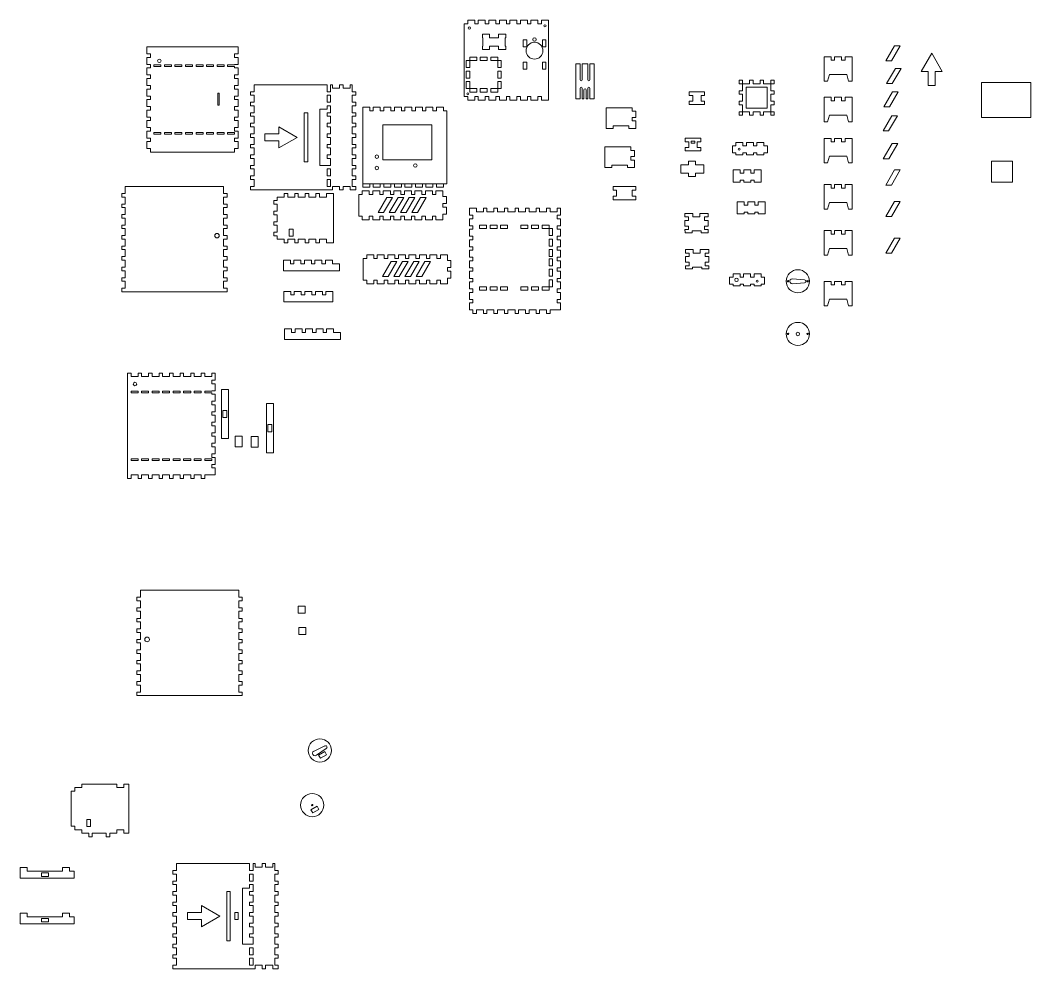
# Model space of a CAD drawing. Header units: millimetres. Extents: x -51 to 1622144, y -697872 to 448.
# Drawn here: x -51 to 1388, y -904 to 448 of the extents above; entities that cross this region are included whole.
import ezdxf

# ---------------------------------------------------------------- set-up
doc = ezdxf.new("R2010")
doc.units = ezdxf.units.MM

# ---------------------------------------------------------------- blocks, each defined once
blk = doc.blocks.new('A$C6FB200EE')
at = {"color": 0, "linetype": 'Continuous', "lineweight": 0}
for p, q in [((1555.8, 181.6), (1572.9, 180.2)), ((1572.9, 176.2), (1555.8, 174.7))]:
    blk.add_line(p, q, dxfattribs=at)
for centre, radius in [((1563.5, 178.2), 16.5), ((1549.5, 178.2), 1), ((1577.5, 178.2), 1), ((1563.5, 103.2), 16.5), ((1549.5, 103.2), 1), ((1563.5, 103.2), 2.5), ((1577.5, 103.2), 1)]:
    blk.add_circle(centre, radius, dxfattribs=at)
for centre, radius, start, end in [((1555.5, 178.2), 3.5, 84.2608, 275.7392), ((1573, 178.2), 2, 266.7242, 93.2758)]:
    blk.add_arc(centre, radius, start, end, dxfattribs=at)
blk = doc.blocks.new('A$C50486F7C')
at = {"color": 1, "linetype": 'Continuous', "lineweight": 0}
for p, q in [((8120.2, -851.9), (8115.2, -851.9)), ((8115.2, -851.9), (8115.2, -1001.9)), ((8120.2, -856.9), (8120.2, -851.9)), ((8130.2, -856.9), (8120.2, -856.9)), ((8135.2, -851.9), (8130.2, -851.9)), ((8130.2, -851.9), (8130.2, -856.9)), ((8135.2, -856.9), (8135.2, -851.9)), ((8145.2, -856.9), (8135.2, -856.9)), ((8150.2, -851.9), (8145.2, -851.9)), ((8145.2, -851.9), (8145.2, -856.9)), ((8150.2, -856.9), (8150.2, -851.9)), ((8160.2, -856.9), (8150.2, -856.9)), ((8165.2, -851.9), (8160.2, -851.9)), ((8160.2, -851.9), (8160.2, -856.9)), ((8165.2, -856.9), (8165.2, -851.9)), ((8175.2, -856.9), (8165.2, -856.9)), ((8180.2, -851.9), (8175.2, -851.9)), ((8175.2, -851.9), (8175.2, -856.9)), ((8180.2, -856.9), (8180.2, -851.9)), ((8190.2, -856.9), (8180.2, -856.9)), ((8195.2, -851.9), (8190.2, -851.9)), ((8190.2, -851.9), (8190.2, -856.9)), ((8195.2, -856.9), (8195.2, -851.9)), ((8205.2, -856.9), (8195.2, -856.9)), ((8210.2, -851.9), (8205.2, -851.9)), ((8205.2, -851.9), (8205.2, -856.9)), ((8210.2, -856.9), (8210.2, -851.9)), ((8220.2, -856.9), (8210.2, -856.9)), ((8225.2, -851.9), (8220.2, -851.9)), ((8220.2, -851.9), (8220.2, -856.9)), ((8225.2, -856.9), (8225.2, -851.9)), ((8235.2, -856.9), (8225.2, -856.9)), ((8240.2, -851.9), (8235.2, -851.9)), ((8235.2, -851.9), (8235.2, -856.9)), ((8235.2, -866.9), (8235.2, -861.9)), ((8240.2, -861.9), (8235.2, -861.9)), ((8240.2, -861.9), (8240.2, -851.9)), ((8120.2, -880), (8120.2, -877.5)), ((8120.2, -877.5), (8130.2, -877.5)), ((8130.2, -877.5), (8130.2, -880)), ((8135.2, -880), (8135.2, -877.5)), ((8135.2, -877.5), (8145.2, -877.5)), ((8145.2, -877.5), (8145.2, -880)), ((8150.2, -880), (8150.2, -877.5)), ((8150.2, -877.5), (8160.2, -877.5)), ((8160.2, -877.5), (8160.2, -880)), ((8165.2, -880), (8165.2, -877.5)), ((8165.2, -877.5), (8175.2, -877.5)), ((8175.2, -877.5), (8175.2, -880)), ((8180.2, -880), (8180.2, -877.5)), ((8180.2, -877.5), (8190.2, -877.5)), ((8190.2, -877.5), (8190.2, -880)), ((8195.2, -880), (8195.2, -877.5)), ((8195.2, -877.5), (8205.2, -877.5)), ((8205.2, -877.5), (8205.2, -880)), ((8210.2, -880), (8210.2, -877.5)), ((8210.2, -877.5), (8220.2, -877.5)), ((8220.2, -877.5), (8220.2, -880)), ((8225.2, -880), (8225.2, -877.5)), ((8225.2, -877.5), (8235.2, -877.5)), ((8240.2, -866.9), (8235.2, -866.9)), ((8235.2, -877.5), (8235.2, -876.9)), ((8240.2, -876.9), (8235.2, -876.9)), ((8240.2, -876.9), (8240.2, -866.9)), ((8249.2, -875.1), (8259.2, -875.1)), ((8249.2, -875.1), (8249.2, -945.1)), ((8259.2, -875.1), (8259.2, -945.1)), ((8130.2, -880), (8120.2, -880)), ((8145.2, -880), (8135.2, -880)), ((8160.2, -880), (8150.2, -880)), ((8175.2, -880), (8165.2, -880)), ((8190.2, -880), (8180.2, -880)), ((8205.2, -880), (8195.2, -880)), ((8220.2, -880), (8210.2, -880)), ((8235.2, -880), (8225.2, -880)), ((8235.2, -881.9), (8235.2, -880)), ((8240.2, -881.9), (8235.2, -881.9)), ((8235.2, -896.9), (8235.2, -891.9)), ((8240.2, -891.9), (8235.2, -891.9)), ((8240.2, -891.9), (8240.2, -881.9)), ((8240.2, -896.9), (8235.2, -896.9)), ((8235.2, -911.9), (8235.2, -906.9)), ((8240.2, -906.9), (8235.2, -906.9)), ((8240.2, -906.9), (8240.2, -896.9)), ((8251.2, -915.1), (8251.2, -905.1)), ((8251.2, -905.1), (8256.7, -905.1)), ((8256.7, -905.1), (8256.7, -915.1)), ((8313.3, -895.3), (8323.3, -895.3)), ((8313.3, -895.3), (8313.3, -965.3)), ((8323.3, -895.3), (8323.3, -965.3)), ((8240.2, -911.9), (8235.2, -911.9)), ((8240.2, -921.9), (8240.2, -911.9)), ((8256.7, -915.1), (8251.2, -915.1)), ((8235.2, -926.9), (8235.2, -921.9)), ((8240.2, -921.9), (8235.2, -921.9)), ((8240.2, -926.9), (8235.2, -926.9)), ((8240.2, -936.9), (8240.2, -926.9)), ((8315.3, -935.3), (8315.3, -925.3)), ((8315.3, -925.3), (8320.8, -925.3)), ((8320.8, -935.3), (8315.3, -935.3)), ((8320.8, -925.3), (8320.8, -935.3)), ((8235.2, -941.9), (8235.2, -936.9)), ((8240.2, -936.9), (8235.2, -936.9)), ((8240.2, -941.9), (8235.2, -941.9)), ((8240.2, -951.9), (8240.2, -941.9)), ((8249.2, -945.1), (8259.2, -945.1)), ((8268.6, -941.9), (8278.6, -941.9)), ((8268.6, -941.9), (8268.6, -956.9)), ((8278.6, -941.9), (8278.6, -956.9)), ((8291.4, -942.3), (8301.4, -942.3)), ((8291.4, -942.3), (8291.4, -957.3)), ((8301.4, -942.3), (8301.4, -957.3)), ((8235.2, -956.9), (8235.2, -951.9)), ((8240.2, -951.9), (8235.2, -951.9)), ((8240.2, -956.9), (8235.2, -956.9)), ((8240.2, -966.9), (8240.2, -956.9)), ((8268.6, -956.9), (8278.6, -956.9)), ((8291.4, -957.3), (8301.4, -957.3)), ((8120.2, -976.4), (8120.2, -973.9)), ((8120.2, -973.9), (8130.2, -973.9)), ((8130.2, -976.4), (8120.2, -976.4)), ((8130.2, -973.9), (8130.2, -976.4)), ((8135.2, -976.4), (8135.2, -973.9)), ((8135.2, -973.9), (8145.2, -973.9)), ((8145.2, -976.4), (8135.2, -976.4)), ((8145.2, -973.9), (8145.2, -976.4)), ((8150.2, -976.4), (8150.2, -973.9)), ((8150.2, -973.9), (8160.2, -973.9)), ((8160.2, -976.4), (8150.2, -976.4)), ((8160.2, -973.9), (8160.2, -976.4)), ((8165.2, -976.4), (8165.2, -973.9)), ((8165.2, -973.9), (8175.2, -973.9)), ((8175.2, -976.4), (8165.2, -976.4)), ((8175.2, -973.9), (8175.2, -976.4)), ((8180.2, -976.4), (8180.2, -973.9)), ((8180.2, -973.9), (8190.2, -973.9)), ((8190.2, -976.4), (8180.2, -976.4)), ((8190.2, -973.9), (8190.2, -976.4)), ((8195.2, -976.4), (8195.2, -973.9)), ((8195.2, -973.9), (8205.2, -973.9)), ((8205.2, -976.4), (8195.2, -976.4)), ((8205.2, -973.9), (8205.2, -976.4)), ((8210.2, -976.4), (8210.2, -973.9)), ((8210.2, -973.9), (8220.2, -973.9)), ((8220.2, -976.4), (8210.2, -976.4)), ((8220.2, -973.9), (8220.2, -976.4)), ((8225.2, -976.4), (8225.2, -973.9)), ((8225.2, -973.9), (8235.2, -973.9)), ((8235.2, -976.4), (8225.2, -976.4)), ((8235.2, -971.9), (8235.2, -966.9)), ((8240.2, -966.9), (8235.2, -966.9)), ((8240.2, -971.9), (8235.2, -971.9)), ((8235.2, -973.9), (8235.2, -976.4)), ((8240.2, -981.9), (8240.2, -971.9)), ((8313.3, -965.3), (8323.3, -965.3)), ((8235.2, -986.9), (8235.2, -981.9)), ((8240.2, -981.9), (8235.2, -981.9)), ((8240.2, -986.9), (8235.2, -986.9)), ((8240.2, -996.9), (8240.2, -986.9)), ((8115.2, -1001.9), (8120.2, -1001.9)), ((8120.2, -1001.9), (8120.2, -996.9)), ((8120.2, -996.9), (8130.2, -996.9)), ((8130.2, -996.9), (8130.2, -1001.9)), ((8130.2, -1001.9), (8135.2, -1001.9)), ((8135.2, -996.9), (8145.2, -996.9)), ((8135.2, -1001.9), (8135.2, -996.9)), ((8145.2, -996.9), (8145.2, -1001.9)), ((8145.2, -1001.9), (8150.2, -1001.9)), ((8150.2, -996.9), (8160.2, -996.9)), ((8150.2, -1001.9), (8150.2, -996.9)), ((8160.2, -996.9), (8160.2, -1001.9)), ((8160.2, -1001.9), (8165.2, -1001.9)), ((8165.2, -996.9), (8175.2, -996.9)), ((8165.2, -1001.9), (8165.2, -996.9)), ((8175.2, -996.9), (8175.2, -1001.9)), ((8175.2, -1001.9), (8180.2, -1001.9)), ((8180.2, -996.9), (8190.2, -996.9)), ((8180.2, -1001.9), (8180.2, -996.9)), ((8190.2, -996.9), (8190.2, -1001.9)), ((8190.2, -1001.9), (8195.2, -1001.9)), ((8195.2, -996.9), (8205.2, -996.9)), ((8195.2, -1001.9), (8195.2, -996.9)), ((8205.2, -996.9), (8205.2, -1001.9)), ((8205.2, -1001.9), (8210.2, -1001.9)), ((8210.2, -996.9), (8220.2, -996.9)), ((8210.2, -1001.9), (8210.2, -996.9)), ((8220.2, -996.9), (8220.2, -1001.9)), ((8220.2, -1001.9), (8225.2, -1001.9)), ((8225.2, -1001.9), (8225.2, -996.9)), ((8240.2, -996.9), (8225.2, -996.9))]:
    blk.add_line(p, q, dxfattribs=at)
blk.add_circle((8125.8, -867.4), 2.5, dxfattribs=at)
blk = doc.blocks.new('A$C539A77D1')
at = {"color": 2, "linetype": 'Continuous', "lineweight": 0}
for p, q in [((738.1, -557.7), (738.1, -567.7)), ((878.1, -557.7), (738.1, -557.7)), ((878.1, -567.7), (878.1, -557.7)), ((738.1, -567.7), (733.1, -567.7)), ((733.1, -567.7), (733.1, -572.7)), ((733.1, -572.7), (738.1, -572.7)), ((738.1, -572.7), (738.1, -582.7)), ((883.1, -567.7), (878.1, -567.7)), ((878.1, -582.7), (878.1, -572.7)), ((878.1, -572.7), (883.1, -572.7)), ((883.1, -572.7), (883.1, -567.7)), ((738.1, -582.7), (733.1, -582.7)), ((733.1, -582.7), (733.1, -587.7)), ((733.1, -587.7), (738.1, -587.7)), ((738.1, -587.7), (738.1, -597.7)), ((883.1, -582.7), (878.1, -582.7)), ((878.1, -597.7), (878.1, -587.7)), ((878.1, -587.7), (883.1, -587.7)), ((883.1, -587.7), (883.1, -582.7)), ((963, -580.4), (963, -590.4)), ((973, -580.4), (963, -580.4)), ((973, -590.4), (973, -580.4)), ((738.1, -597.7), (733.1, -597.7)), ((733.1, -597.7), (733.1, -602.7)), ((733.1, -602.7), (738.1, -602.7)), ((738.1, -602.7), (738.1, -612.7)), ((883.1, -597.7), (878.1, -597.7)), ((878.1, -612.7), (878.1, -602.7)), ((878.1, -602.7), (883.1, -602.7)), ((883.1, -602.7), (883.1, -597.7)), ((963, -590.4), (973, -590.4)), ((738.1, -612.7), (733.1, -612.7)), ((733.1, -612.7), (733.1, -617.7)), ((733.1, -617.7), (738.1, -617.7)), ((738.1, -617.7), (738.1, -627.7)), ((883.1, -612.7), (878.1, -612.7)), ((878.1, -627.7), (878.1, -617.7)), ((878.1, -617.7), (883.1, -617.7)), ((883.1, -617.7), (883.1, -612.7)), ((963.6, -610.8), (963.6, -620.8)), ((973.6, -610.8), (963.6, -610.8)), ((973.6, -620.8), (973.6, -610.8)), ((738.1, -627.7), (733.1, -627.7)), ((733.1, -627.7), (733.1, -632.7)), ((733.1, -632.7), (738.1, -632.7)), ((738.1, -632.7), (738.1, -642.7)), ((883.1, -627.7), (878.1, -627.7)), ((878.1, -642.7), (878.1, -632.7)), ((878.1, -632.7), (883.1, -632.7)), ((883.1, -632.7), (883.1, -627.7)), ((963.6, -620.8), (973.6, -620.8)), ((738.1, -642.7), (733.1, -642.7)), ((733.1, -642.7), (733.1, -647.7)), ((733.1, -647.7), (738.1, -647.7)), ((738.1, -647.7), (738.1, -657.7)), ((883.1, -642.7), (878.1, -642.7)), ((878.1, -657.7), (878.1, -647.7)), ((878.1, -647.7), (883.1, -647.7)), ((883.1, -647.7), (883.1, -642.7)), ((738.1, -657.7), (733.1, -657.7)), ((733.1, -657.7), (733.1, -662.7)), ((883.1, -657.7), (878.1, -657.7)), ((883.1, -662.7), (883.1, -657.7)), ((733.1, -662.7), (738.1, -662.7)), ((738.1, -672.7), (733.1, -672.7)), ((733.1, -672.7), (733.1, -677.7)), ((738.1, -662.7), (738.1, -672.7)), ((878.1, -672.7), (878.1, -662.7)), ((878.1, -662.7), (883.1, -662.7)), ((883.1, -672.7), (878.1, -672.7)), ((883.1, -677.7), (883.1, -672.7)), ((733.1, -677.7), (738.1, -677.7)), ((738.1, -687.7), (733.1, -687.7)), ((733.1, -687.7), (733.1, -692.7)), ((738.1, -677.7), (738.1, -687.7)), ((878.1, -687.7), (878.1, -677.7)), ((878.1, -677.7), (883.1, -677.7)), ((883.1, -687.7), (878.1, -687.7)), ((883.1, -692.7), (883.1, -687.7)), ((733.1, -692.7), (738.1, -692.7)), ((738.1, -702.7), (733.1, -702.7)), ((733.1, -702.7), (733.1, -707.7)), ((738.1, -692.7), (738.1, -702.7)), ((878.1, -702.7), (878.1, -692.7)), ((878.1, -692.7), (883.1, -692.7)), ((883.1, -702.7), (878.1, -702.7)), ((883.1, -707.7), (883.1, -702.7)), ((733.1, -707.7), (883.1, -707.7)), ((985.4, -786.8), (1000.9, -779.6)), ((1002.9, -783.1), (988.9, -792.9)), ((992, -792.7), (1000.7, -787.7)), ((1000.7, -787.7), (1003.2, -792)), ((994.5, -797), (992, -792.7)), ((1003.2, -792), (994.5, -797)), ((654.5, -833.9), (654.5, -838.9)), ((704.5, -833.9), (654.5, -833.9)), ((704.5, -838.9), (704.5, -833.9)), ((721.5, -833.9), (714.5, -833.9)), ((714.5, -833.9), (714.5, -838.9)), ((721.5, -903.9), (721.5, -833.9)), ((644.5, -843.9), (639.5, -843.9)), ((639.5, -843.9), (639.5, -893.9)), ((644.5, -838.9), (644.5, -843.9)), ((654.5, -838.9), (644.5, -838.9)), ((714.5, -838.9), (704.5, -838.9)), ((981, -870.6), (989.7, -865.6)), ((983.5, -874.9), (981, -870.6)), ((992.2, -869.9), (983.5, -874.9)), ((989.7, -865.6), (992.2, -869.9)), ((661.7, -894.5), (661.7, -884.5)), ((661.7, -884.5), (667.2, -884.5)), ((667.2, -884.5), (667.2, -894.5)), ((644.5, -893.9), (639.5, -893.9)), ((644.5, -893.9), (644.5, -898.9)), ((644.5, -898.9), (654.5, -898.9)), ((654.5, -898.9), (654.5, -903.9)), ((654.5, -903.9), (664.5, -903.9)), ((667.2, -894.5), (661.7, -894.5)), ((664.5, -903.9), (664.5, -908.9)), ((669.5, -908.9), (669.5, -903.9)), ((669.5, -903.9), (689.5, -903.9)), ((689.5, -908.9), (689.5, -903.9)), ((694.5, -903.9), (694.5, -908.9)), ((694.5, -903.9), (704.5, -903.9)), ((704.5, -903.9), (704.5, -898.9)), ((704.5, -898.9), (714.5, -898.9)), ((714.5, -898.9), (714.5, -903.9)), ((714.5, -903.9), (721.5, -903.9)), ((664.5, -908.9), (669.5, -908.9)), ((694.5, -908.9), (689.5, -908.9)), ((893.5, -947.1), (789.5, -947.1)), ((789.5, -947.1), (789.5, -957.1)), ((893.5, -957.1), (893.5, -947.1)), ((901.5, -947.1), (898.5, -947.1)), ((898.5, -947.1), (898.5, -957.1)), ((901.5, -952.1), (901.5, -947.1)), ((911.5, -947.1), (911.5, -952.1)), ((916.5, -947.1), (911.5, -947.1)), ((916.5, -952.1), (916.5, -947.1)), ((926.5, -947.1), (926.5, -952.1)), ((929.5, -947.1), (926.5, -947.1)), ((929.5, -957.1), (929.5, -947.1)), ((576.9, -953), (566.9, -953)), ((566.9, -953), (566.9, -968)), ((576.9, -953), (576.9, -958)), ((626.9, -958), (576.9, -958)), ((597.1, -965.4), (597.1, -960.4)), ((597.1, -960.4), (607.1, -960.4)), ((607.1, -960.4), (607.1, -965.4)), ((636.9, -953), (626.9, -953)), ((626.9, -953), (626.9, -958)), ((636.9, -953), (636.9, -958)), ((643.9, -958), (636.9, -958)), ((643.9, -968), (643.9, -958)), ((789.5, -957.1), (784.5, -957.1)), ((784.5, -957.1), (784.5, -962.1)), ((784.5, -962.1), (789.5, -962.1)), ((789.5, -962.1), (789.5, -972.1)), ((898.5, -957.1), (893.5, -957.1)), ((893.5, -972.1), (893.5, -962.1)), ((893.5, -962.1), (898.5, -962.1)), ((898.5, -962.1), (898.5, -972.1)), ((911.5, -952.1), (901.5, -952.1)), ((926.5, -952.1), (916.5, -952.1)), ((934.5, -957.1), (929.5, -957.1)), ((929.5, -972.1), (929.5, -962.1)), ((929.5, -962.1), (934.5, -962.1)), ((934.5, -962.1), (934.5, -957.1)), ((643.9, -968), (566.9, -968)), ((607.1, -965.4), (597.1, -965.4)), ((789.5, -972.1), (784.5, -972.1)), ((784.5, -972.1), (784.5, -977.1)), ((784.5, -977.1), (789.5, -977.1)), ((789.5, -977.1), (789.5, -987.1)), ((898.5, -972.1), (893.5, -972.1)), ((893.5, -982.1), (893.5, -977.1)), ((893.5, -977.1), (898.5, -977.1)), ((898.5, -977.1), (898.5, -987.1)), ((934.5, -972.1), (929.5, -972.1)), ((929.5, -987.1), (929.5, -977.1)), ((929.5, -977.1), (934.5, -977.1)), ((934.5, -977.1), (934.5, -972.1)), ((789.5, -987.1), (784.5, -987.1)), ((784.5, -987.1), (784.5, -992.1)), ((784.5, -992.1), (789.5, -992.1)), ((789.5, -992.1), (789.5, -1002.1)), ((861, -1057.1), (861, -987.1)), ((861, -987.1), (866, -987.1)), ((866, -987.1), (866, -1057.1)), ((883.5, -1062.1), (883.5, -982.1)), ((883.5, -982.1), (893.5, -982.1)), ((898.5, -987.1), (893.5, -987.1)), ((893.5, -987.1), (893.5, -992.1)), ((893.5, -992.1), (898.5, -992.1)), ((898.5, -992.1), (898.5, -1002.1)), ((934.5, -987.1), (929.5, -987.1)), ((929.5, -1002.1), (929.5, -992.1)), ((929.5, -992.1), (934.5, -992.1)), ((934.5, -992.1), (934.5, -987.1)), ((789.5, -1002.1), (784.5, -1002.1)), ((784.5, -1002.1), (784.5, -1007.1)), ((784.5, -1007.1), (789.5, -1007.1)), ((789.5, -1007.1), (789.5, -1017.1)), ((825, -1017.1), (825, -1007.1)), ((825, -1007.1), (851, -1022.1)), ((898.5, -1002.1), (893.5, -1002.1)), ((893.5, -1002.1), (893.5, -1007.1)), ((893.5, -1007.1), (898.5, -1007.1)), ((898.5, -1007.1), (898.5, -1017.1)), ((934.5, -1002.1), (929.5, -1002.1)), ((929.5, -1017.1), (929.5, -1007.1)), ((929.5, -1007.1), (934.5, -1007.1)), ((934.5, -1007.1), (934.5, -1002.1)), ((576.9, -1018), (566.9, -1018)), ((566.9, -1018), (566.9, -1033)), ((576.9, -1018), (576.9, -1023)), ((636.9, -1018), (626.9, -1018)), ((626.9, -1018), (626.9, -1023)), ((636.9, -1018), (636.9, -1023)), ((789.5, -1017.1), (784.5, -1017.1)), ((784.5, -1017.1), (784.5, -1022.1)), ((784.5, -1022.1), (789.5, -1022.1)), ((789.5, -1022.1), (789.5, -1032.1)), ((805, -1027.1), (805, -1017.1)), ((805, -1017.1), (825, -1017.1)), ((851, -1022.1), (825, -1037.1)), ((872.5, -1016.8), (877.5, -1016.8)), ((872.5, -1026.8), (872.5, -1016.8)), ((877.5, -1016.8), (877.5, -1026.8)), ((898.5, -1017.1), (893.5, -1017.1)), ((893.5, -1017.1), (893.5, -1022.1)), ((893.5, -1022.1), (898.5, -1022.1)), ((898.5, -1022.1), (898.5, -1032.1)), ((934.5, -1017.1), (929.5, -1017.1)), ((929.5, -1032.1), (929.5, -1022.1)), ((929.5, -1022.1), (934.5, -1022.1)), ((934.5, -1022.1), (934.5, -1017.1)), ((643.9, -1033), (566.9, -1033)), ((626.9, -1023), (576.9, -1023)), ((597.1, -1030.4), (597.1, -1025.4)), ((597.1, -1025.4), (607.1, -1025.4)), ((607.1, -1030.4), (597.1, -1030.4)), ((607.1, -1025.4), (607.1, -1030.4)), ((643.9, -1023), (636.9, -1023)), ((643.9, -1033), (643.9, -1023)), ((789.5, -1032.1), (784.5, -1032.1)), ((784.5, -1032.1), (784.5, -1037.1)), ((825, -1027.1), (805, -1027.1)), ((825, -1037.1), (825, -1027.1)), ((877.5, -1026.8), (872.5, -1026.8)), ((898.5, -1032.1), (893.5, -1032.1)), ((893.5, -1032.1), (893.5, -1037.1)), ((934.5, -1032.1), (929.5, -1032.1)), ((934.5, -1037.1), (934.5, -1032.1)), ((784.5, -1037.1), (789.5, -1037.1)), ((789.5, -1047.1), (784.5, -1047.1)), ((784.5, -1047.1), (784.5, -1052.1)), ((789.5, -1037.1), (789.5, -1047.1)), ((893.5, -1037.1), (898.5, -1037.1)), ((898.5, -1047.1), (893.5, -1047.1)), ((893.5, -1047.1), (893.5, -1052.1)), ((898.5, -1037.1), (898.5, -1047.1)), ((929.5, -1047.1), (929.5, -1037.1)), ((929.5, -1037.1), (934.5, -1037.1)), ((934.5, -1047.1), (929.5, -1047.1)), ((934.5, -1052.1), (934.5, -1047.1)), ((784.5, -1052.1), (789.5, -1052.1)), ((789.5, -1062.1), (784.5, -1062.1)), ((784.5, -1062.1), (784.5, -1067.1)), ((789.5, -1052.1), (789.5, -1062.1)), ((866, -1057.1), (861, -1057.1)), ((893.5, -1062.1), (883.5, -1062.1)), ((893.5, -1052.1), (898.5, -1052.1)), ((898.5, -1062.1), (893.5, -1062.1)), ((893.5, -1062.1), (893.5, -1062.1)), ((898.5, -1052.1), (898.5, -1062.1)), ((929.5, -1062.1), (929.5, -1052.1)), ((929.5, -1052.1), (934.5, -1052.1)), ((934.5, -1062.1), (929.5, -1062.1)), ((934.5, -1067.1), (934.5, -1062.1)), ((784.5, -1067.1), (789.5, -1067.1)), ((789.5, -1077.1), (784.5, -1077.1)), ((784.5, -1077.1), (784.5, -1082.1)), ((789.5, -1067.1), (789.5, -1077.1)), ((893.5, -1077.1), (893.5, -1067.1)), ((893.5, -1067.1), (898.5, -1067.1)), ((898.5, -1077.1), (893.5, -1077.1)), ((898.5, -1067.1), (898.5, -1077.1)), ((929.5, -1077.1), (929.5, -1067.1)), ((929.5, -1067.1), (934.5, -1067.1)), ((934.5, -1077.1), (929.5, -1077.1)), ((934.5, -1082.1), (934.5, -1077.1)), ((784.5, -1082.1), (789.5, -1082.1)), ((789.5, -1092.1), (784.5, -1092.1)), ((784.5, -1092.1), (784.5, -1097.1)), ((789.5, -1082.1), (789.5, -1092.1)), ((893.5, -1092.1), (893.5, -1082.1)), ((893.5, -1082.1), (898.5, -1082.1)), ((898.5, -1092.1), (893.5, -1092.1)), ((898.5, -1082.1), (898.5, -1092.1)), ((901.5, -1092.1), (911.5, -1092.1)), ((901.5, -1097.1), (901.5, -1092.1)), ((911.5, -1092.1), (911.5, -1097.1)), ((916.5, -1092.1), (926.5, -1092.1)), ((916.5, -1097.1), (916.5, -1092.1)), ((926.5, -1092.1), (926.5, -1097.1)), ((929.5, -1092.1), (929.5, -1082.1)), ((929.5, -1082.1), (934.5, -1082.1)), ((934.5, -1092.1), (929.5, -1092.1)), ((934.5, -1097.1), (934.5, -1092.1)), ((784.5, -1097.1), (893.5, -1097.1)), ((893.5, -1097.1), (893.5, -1097.1)), ((893.5, -1097.1), (898.5, -1097.1)), ((898.5, -1097.1), (901.5, -1097.1)), ((898.5, -1097.1), (898.5, -1097.1)), ((911.5, -1097.1), (916.5, -1097.1)), ((926.5, -1097.1), (934.5, -1097.1))]:
    blk.add_line(p, q, dxfattribs=at)
for centre, radius in [((747.6, -627.8), 3.3), ((993.7, -786), 16.5), ((982.8, -863.9), 16.5), ((982.8, -863.9), 1)]:
    blk.add_circle(centre, radius, dxfattribs=at)
for centre, radius, start, end in [((986.8, -790), 3.5, 114.2608, 305.7392), ((1002, -781.3), 2, 296.7242, 123.2758)]:
    blk.add_arc(centre, radius, start, end, dxfattribs=at)

msp = doc.modelspace()

# ---------------------------------------------------------------- linework, layer by layer
at = {"color": 0, "linetype": 'Continuous', "lineweight": 0}
for points in [[(586.3, 339.3), (581.3, 339.3), (581.3, 443.3), (586.3, 443.3), (586.3, 448.3), (596.3, 448.3), (596.3, 443.3), (601.3, 443.3), (601.3, 448.3), (611.3, 448.3), (611.3, 443.3), (616.3, 443.3), (616.3, 448.3), (626.3, 448.3), (626.3, 443.3), (631.3, 443.3), (631.3, 448.3), (641.3, 448.3), (641.3, 443.3), (646.3, 443.3), (646.3, 448.3), (656.3, 448.3), (656.3, 443.3), (661.3, 443.3), (661.3, 448.3), (671.3, 448.3), (671.3, 443.3), (676.3, 443.3), (676.3, 448.3), (686.3, 448.3), (686.3, 443.3), (691.3, 443.3), (691.3, 448.3), (701.3, 448.3), (701.3, 334.3), (691.3, 334.3), (691.3, 339.3), (686.3, 339.3), (686.3, 334.3), (676.3, 334.3), (676.3, 339.3), (671.3, 339.3), (671.3, 334.3), (661.3, 334.3), (661.3, 339.3), (656.3, 339.3), (656.3, 334.3), (646.3, 334.3), (646.3, 339.3), (641.3, 339.3), (641.3, 334.3), (631.3, 334.3), (631.3, 339.3), (626.3, 339.3), (626.3, 334.3), (616.3, 334.3), (616.3, 339.3), (611.3, 339.3), (611.3, 334.3), (601.3, 334.3), (601.3, 339.3), (596.3, 339.3), (596.3, 334.3), (586.3, 334.3)], [(670.4, 410.4), (665.4, 410.4), (665.4, 420.4), (670.4, 420.4)], [(697.7, 410.4), (692.7, 410.4), (692.7, 420.4), (697.7, 420.4)], [(129.2, 410.2), (129.2, 400.2), (134.2, 400.2), (134.2, 395.2), (129.2, 395.2), (129.2, 385.2), (134.2, 385.2), (134.2, 380.2), (129.2, 380.2), (129.2, 370.2), (134.2, 370.2), (134.2, 365.2), (129.2, 365.2), (129.2, 355.2), (134.2, 355.2), (134.2, 350.2), (129.2, 350.2), (129.2, 340.2), (134.2, 340.2), (134.2, 335.2), (129.2, 335.2), (129.2, 325.2), (134.2, 325.2), (134.2, 320.2), (129.2, 320.2), (129.2, 310.2), (134.2, 310.2), (134.2, 305.2), (129.2, 305.2), (129.2, 295.2), (134.2, 295.2), (134.2, 290.2), (129.2, 290.2), (129.2, 280.2), (134.2, 280.2), (134.2, 275.2), (129.2, 275.2), (129.2, 265.2), (134.2, 265.2), (134.2, 260.2), (254.2, 260.2), (254.2, 265.2), (259.2, 265.2), (259.2, 275.2), (254.2, 275.2), (254.2, 280.2), (259.2, 280.2), (259.2, 290.2), (254.2, 290.2), (254.2, 295.2), (259.2, 295.2), (259.2, 305.2), (254.2, 305.2), (254.2, 310.2), (259.2, 310.2), (259.2, 320.2), (254.2, 320.2), (254.2, 325.2), (259.2, 325.2), (259.2, 335.2), (254.2, 335.2), (254.2, 340.2), (259.2, 340.2), (259.2, 350.2), (254.2, 350.2), (254.2, 355.2), (259.2, 355.2), (259.2, 365.2), (254.2, 365.2), (254.2, 370.2), (259.2, 370.2), (259.2, 380.2), (254.2, 380.2), (254.2, 382.1), (244.2, 382.1), (244.2, 384.6), (254.2, 384.6), (254.2, 385.2), (259.2, 385.2), (259.2, 395.2), (254.2, 395.2), (254.2, 400.2), (259.2, 400.2), (259.2, 410.2)], [(1181.7, 390.3), (1189.7, 390.3), (1202.2, 411.9), (1194.2, 411.9)], [(1128.8, 361.2), (1133.8, 361.2), (1133.8, 396.2), (1123.8, 396.2), (1123.8, 391.2), (1118.8, 391.2), (1118.8, 396.2), (1108.8, 396.2), (1108.8, 391.2), (1103.8, 391.2), (1103.8, 396.2), (1093.8, 396.2), (1093.8, 361.2), (1098.8, 361.2), (1101.4, 370.9), (1126.2, 370.9)], [(1252.2, 375.3), (1262.2, 375.3), (1247.2, 401.3), (1232.2, 375.3), (1242.2, 375.3), (1242.2, 355.3), (1252.2, 355.3)], [(139.2, 384.6), (149.2, 384.6), (149.2, 382.1), (139.2, 382.1)], [(164.2, 384.6), (164.2, 382.1), (154.2, 382.1), (154.2, 384.6)], [(179.2, 382.1), (169.2, 382.1), (169.2, 384.6), (179.2, 384.6)], [(194.2, 382.1), (184.2, 382.1), (184.2, 384.6), (194.2, 384.6)], [(209.2, 382.1), (199.2, 382.1), (199.2, 384.6), (209.2, 384.6)], [(214.2, 382.1), (214.2, 384.6), (224.2, 384.6), (224.2, 382.1)], [(229.2, 384.6), (239.2, 384.6), (239.2, 382.1), (229.2, 382.1)], [(670.4, 388.4), (670.4, 378.4), (665.4, 378.4), (665.4, 388.4)], [(697.7, 378.4), (692.7, 378.4), (692.7, 388.4), (697.7, 388.4)], [(1183, 357.9), (1191, 357.9), (1203.5, 379.6), (1195.5, 379.6)], [(987.8, 317.8), (987.8, 312.8), (992.8, 312.8), (992.8, 317.8), (1002.8, 317.8), (1002.8, 312.8), (1007.8, 312.8), (1007.8, 317.8), (1017.8, 317.8), (1017.8, 327.8), (1022.8, 327.8), (1022.8, 332.8), (1017.8, 332.8), (1017.8, 342.8), (1022.8, 342.8), (1022.8, 347.8), (1017.8, 347.8), (1017.8, 357.8), (1017.8, 362.8), (1022.8, 362.8), (1022.8, 357.8), (1017.8, 357.8), (1007.8, 357.8), (1007.8, 362.8), (1002.8, 362.8), (1002.8, 357.8), (992.8, 357.8), (992.8, 362.8), (987.8, 362.8), (987.8, 357.8), (977.8, 357.8), (977.8, 362.8), (972.8, 362.8), (972.8, 357.8), (977.8, 357.8), (977.8, 347.8), (972.8, 347.8), (972.8, 342.8), (977.8, 342.8), (977.8, 332.8), (972.8, 332.8), (972.8, 327.8), (977.8, 327.8), (977.8, 317.8)], [(418.8, 356.3), (418.8, 351.3), (408.8, 351.3), (408.8, 356.3), (403.8, 356.3), (403.8, 351.3), (393.8, 351.3), (393.8, 356.3), (390.8, 356.3), (390.8, 346.3), (385.8, 346.3), (385.8, 356.3), (281.8, 356.3), (281.8, 346.3), (276.8, 346.3), (276.8, 341.3), (281.8, 341.3), (281.8, 331.3), (276.8, 331.3), (276.8, 326.3), (281.8, 326.3), (281.8, 316.3), (276.8, 316.3), (276.8, 311.3), (281.8, 311.3), (281.8, 301.3), (276.8, 301.3), (276.8, 296.3), (281.8, 296.3), (281.8, 286.3), (276.8, 286.3), (276.8, 281.3), (281.8, 281.3), (281.8, 271.3), (276.8, 271.3), (276.8, 266.3), (281.8, 266.3), (281.8, 256.3), (276.8, 256.3), (276.8, 251.3), (281.8, 251.3), (281.8, 241.3), (276.8, 241.3), (276.8, 236.3), (281.8, 236.3), (281.8, 226.3), (276.8, 226.3), (276.8, 221.3), (281.8, 221.3), (281.8, 211.3), (276.8, 211.3), (276.8, 206.3), (385.8, 206.3), (385.8, 206.3), (390.8, 206.3), (390.8, 206.3), (393.8, 206.3), (393.8, 211.3), (403.8, 211.3), (403.8, 206.3), (408.8, 206.3), (408.8, 211.3), (418.8, 211.3), (418.8, 206.3), (426.8, 206.3), (426.8, 211.3), (421.8, 211.3), (421.8, 221.3), (426.8, 221.3), (426.8, 226.3), (421.8, 226.3), (421.8, 236.3), (426.8, 236.3), (426.8, 241.3), (421.8, 241.3), (421.8, 251.3), (426.8, 251.3), (426.8, 256.3), (421.8, 256.3), (421.8, 266.3), (426.8, 266.3), (426.8, 271.3), (421.8, 271.3), (421.8, 281.3), (426.8, 281.3), (426.8, 286.3), (421.8, 286.3), (421.8, 296.3), (426.8, 296.3), (426.8, 301.3), (421.8, 301.3), (421.8, 311.3), (426.8, 311.3), (426.8, 316.3), (421.8, 316.3), (421.8, 326.3), (426.8, 326.3), (426.8, 331.3), (421.8, 331.3), (421.8, 341.3), (426.8, 341.3), (426.8, 346.3), (421.8, 346.3), (421.8, 356.3)], [(901.7, 346), (901.7, 341), (906.7, 341), (906.7, 333), (901.7, 333), (901.7, 328), (923.7, 328), (923.7, 333), (918.7, 333), (918.7, 341), (923.7, 341), (923.7, 346)], [(982.8, 352.8), (1012.8, 352.8), (1012.8, 322.8), (982.8, 322.8)], [(1178.9, 324.7), (1186.9, 324.7), (1199.4, 346.4), (1191.4, 346.4)], [(1318.3, 359.6), (1318.3, 309.6), (1388.3, 309.6), (1388.3, 359.6)], [(232.3, 327.2), (230.3, 327.2), (230.3, 344.2), (232.3, 344.2)], [(390.8, 331.3), (385.8, 331.3), (385.8, 341.3), (390.8, 341.3)], [(1128.8, 303.4), (1133.8, 303.4), (1133.8, 338.4), (1123.8, 338.4), (1123.8, 333.4), (1118.8, 333.4), (1118.8, 338.4), (1108.8, 338.4), (1108.8, 333.4), (1103.8, 333.4), (1103.8, 338.4), (1093.8, 338.4), (1093.8, 303.4), (1098.8, 303.4), (1101.4, 313.1), (1126.2, 313.1)], [(385.8, 281.3), (390.8, 281.3), (390.8, 271.3), (385.8, 271.3), (385.8, 266.3), (390.8, 266.3), (390.8, 256.3), (385.8, 256.3), (385.8, 251.3), (390.8, 251.3), (390.8, 241.3), (385.8, 241.3), (385.8, 241.3), (375.8, 241.3), (375.8, 321.3), (385.8, 321.3), (385.8, 326.3), (390.8, 326.3), (390.8, 316.3), (385.8, 316.3), (385.8, 311.3), (390.8, 311.3), (390.8, 301.3), (385.8, 301.3), (385.8, 296.3), (390.8, 296.3), (390.8, 286.3), (385.8, 286.3)], [(820.5, 323.6), (820.5, 318.6), (825.5, 318.6), (825.5, 309.8), (820.5, 309.8), (820.5, 304.8), (825.5, 304.8), (825.5, 294.1), (815.5, 294.1), (815.5, 297.6), (793.5, 297.6), (793.5, 294.1), (783.5, 294.1), (783.5, 323.6)], [(977.8, 312.8), (977.8, 317.8), (972.8, 317.8), (972.8, 312.8)], [(1022.8, 312.8), (1022.8, 317.8), (1017.8, 317.8), (1017.8, 312.8)], [(358.3, 246.3), (353.3, 246.3), (353.3, 316.3), (358.3, 316.3)], [(1177.8, 290.5), (1185.8, 290.5), (1198.3, 312.2), (1190.3, 312.2)], [(149.2, 288.2), (149.2, 285.7), (139.2, 285.7), (139.2, 288.2)], [(164.2, 285.7), (154.2, 285.7), (154.2, 288.2), (164.2, 288.2)], [(179.2, 285.7), (169.2, 285.7), (169.2, 288.2), (179.2, 288.2)], [(194.2, 285.7), (184.2, 285.7), (184.2, 288.2), (194.2, 288.2)], [(209.2, 285.7), (199.2, 285.7), (199.2, 288.2), (209.2, 288.2)], [(224.2, 285.7), (214.2, 285.7), (214.2, 288.2), (224.2, 288.2)], [(239.2, 288.2), (239.2, 285.7), (229.2, 285.7), (229.2, 288.2)], [(244.2, 285.7), (244.2, 288.2), (254.2, 288.2), (254.2, 285.7)], [(317.4, 266.3), (317.4, 276.3), (297.4, 276.3), (297.4, 286.3), (317.4, 286.3), (317.4, 296.3), (343.3, 281.3)], [(535.3, 249.3), (465.3, 249.3), (465.3, 299.3), (535.3, 299.3)], [(896.1, 280), (896.1, 275), (901.1, 275), (901.1, 267), (896.1, 267), (896.1, 262), (918.1, 262), (918.1, 267), (913.1, 267), (913.1, 275), (918.1, 275), (918.1, 280)], [(904.6, 276), (909.6, 276), (909.6, 273), (904.6, 273)], [(993.2, 274.1), (993.2, 269.1), (998.2, 269.1), (998.2, 274.1), (1008.2, 274.1), (1008.2, 269.1), (1013.2, 269.1), (1013.2, 259.1), (1008.2, 259.1), (1008.2, 256.6), (998.2, 256.6), (998.2, 259.1), (993.2, 259.1), (993.2, 256.6), (983.2, 256.6), (983.2, 259.1), (978.2, 259.1), (978.2, 256.6), (968.2, 256.6), (968.2, 259.1), (963.2, 259.1), (963.2, 269.1), (968.2, 269.1), (968.2, 274.1), (978.2, 274.1), (978.2, 269.1), (983.2, 269.1), (983.2, 274.1)], [(1128.8, 244.9), (1133.8, 244.9), (1133.8, 279.9), (1123.8, 279.9), (1123.8, 274.9), (1118.8, 274.9), (1118.8, 279.9), (1108.8, 279.9), (1108.8, 274.9), (1103.8, 274.9), (1103.8, 279.9), (1093.8, 279.9), (1093.8, 244.9), (1098.8, 244.9), (1101.4, 254.5), (1126.2, 254.5)], [(823.6, 238.2), (823.6, 248.9), (818.6, 248.9), (818.6, 253.9), (823.6, 253.9), (823.6, 262.7), (818.6, 262.7), (818.6, 267.7), (781.6, 267.7), (781.6, 238.2), (791.6, 238.2), (791.6, 241.7), (813.6, 241.7), (813.6, 238.2)], [(1178.2, 250.9), (1186.2, 250.9), (1198.7, 272.5), (1190.7, 272.5)], [(910.7, 230.3), (922.7, 230.3), (922.7, 242.3), (910.7, 242.3), (910.7, 247.3), (900.7, 247.3), (900.7, 242.3), (889.7, 242.3), (889.7, 230.3), (900.7, 230.3), (900.7, 225.3), (910.7, 225.3)], [(1332.2, 247.5), (1332.2, 217.5), (1362.2, 217.5), (1362.2, 247.5)], [(385.8, 236.3), (390.8, 236.3), (390.8, 226.3), (385.8, 226.3)], [(989.4, 217.6), (979.4, 217.6), (979.4, 220.1), (974.4, 220.1), (974.4, 217.6), (964.4, 217.6), (964.4, 235.1), (974.4, 235.1), (974.4, 230.1), (979.4, 230.1), (979.4, 235.1), (989.4, 235.1), (989.4, 230.1), (994.4, 230.1), (994.4, 235.1), (1004.4, 235.1), (1004.4, 217.6), (994.4, 217.6), (994.4, 220.1), (989.4, 220.1)], [(1181.7, 213.4), (1189.7, 213.4), (1202.2, 235.1), (1194.2, 235.1)], [(390.8, 211.3), (385.8, 211.3), (385.8, 221.3), (390.8, 221.3)], [(98.5, 211.3), (98.5, 201.3), (93.5, 201.3), (93.5, 196.3), (98.5, 196.3), (98.5, 186.3), (93.5, 186.3), (93.5, 181.3), (98.5, 181.3), (98.5, 171.3), (93.5, 171.3), (93.5, 166.3), (98.5, 166.3), (98.5, 156.3), (93.5, 156.3), (93.5, 151.3), (98.5, 151.3), (98.5, 141.3), (93.5, 141.3), (93.5, 136.3), (98.5, 136.3), (98.5, 126.3), (93.5, 126.3), (93.5, 121.3), (98.5, 121.3), (98.5, 111.3), (93.5, 111.3), (93.5, 106.3), (98.5, 106.3), (98.5, 96.3), (93.5, 96.3), (93.5, 91.3), (98.5, 91.3), (98.5, 81.3), (93.5, 81.3), (93.5, 76.3), (98.5, 76.3), (98.5, 66.3), (93.5, 66.3), (93.5, 61.3), (243.5, 61.3), (243.5, 66.3), (238.5, 66.3), (238.5, 76.3), (243.5, 76.3), (243.5, 81.3), (238.5, 81.3), (238.5, 91.3), (243.5, 91.3), (243.5, 96.3), (238.5, 96.3), (238.5, 106.3), (243.5, 106.3), (243.5, 111.3), (238.5, 111.3), (238.5, 121.3), (243.5, 121.3), (243.5, 126.3), (238.5, 126.3), (238.5, 136.3), (243.5, 136.3), (243.5, 141.3), (238.5, 141.3), (238.5, 151.3), (243.5, 151.3), (243.5, 156.3), (238.5, 156.3), (238.5, 166.3), (243.5, 166.3), (243.5, 171.3), (238.5, 171.3), (238.5, 181.3), (243.5, 181.3), (243.5, 186.3), (238.5, 186.3), (238.5, 196.3), (243.5, 196.3), (243.5, 201.3), (238.5, 201.3), (238.5, 211.3)], [(551, 182), (556, 182), (556, 172), (551, 172), (551, 164), (541, 164), (541, 169), (536, 169), (536, 164), (526, 164), (526, 169), (521, 169), (521, 164), (511, 164), (511, 169), (506, 169), (506, 164), (496, 164), (496, 169), (491, 169), (491, 164), (481, 164), (481, 169), (476, 169), (476, 164), (466, 164), (466, 169), (461, 169), (461, 164), (451, 164), (451, 169), (446, 169), (446, 164), (436, 164), (436, 169), (431, 169), (431, 200), (436, 200), (436, 205), (446, 205), (446, 200), (451, 200), (451, 205), (461, 205), (461, 200), (466, 200), (466, 205), (476, 205), (476, 200), (481, 200), (481, 205), (491, 205), (491, 200), (496, 200), (496, 205), (506, 205), (506, 200), (511, 200), (511, 205), (521, 205), (521, 200), (526, 200), (526, 205), (536, 205), (536, 200), (541, 200), (541, 205), (551, 205), (551, 197), (556, 197), (556, 187), (551, 187)], [(466.7, 215.2), (466.7, 210.2), (476.7, 210.2), (476.7, 215.2)], [(491.7, 215.2), (481.7, 215.2), (481.7, 210.2), (491.7, 210.2)], [(506.7, 215.2), (496.7, 215.2), (496.7, 210.2), (506.7, 210.2)], [(825.6, 192.3), (825.6, 197.3), (820.6, 197.3), (820.6, 206.1), (825.6, 206.1), (825.6, 211.1), (793.3, 211.1), (793.3, 206.1), (798.3, 206.1), (798.3, 197.3), (793.3, 197.3), (793.3, 192.3)], [(1128.8, 178.9), (1133.8, 178.9), (1133.8, 213.9), (1123.8, 213.9), (1123.8, 208.9), (1118.8, 208.9), (1118.8, 213.9), (1108.8, 213.9), (1108.8, 208.9), (1103.8, 208.9), (1103.8, 213.9), (1093.8, 213.9), (1093.8, 178.9), (1098.8, 178.9), (1101.4, 188.6), (1126.2, 188.6)], [(309.9, 171.1), (314.9, 171.1), (314.9, 161.1), (309.9, 161.1), (309.9, 156.1), (314.9, 156.1), (314.9, 146.1), (309.9, 146.1), (309.9, 141.1), (314.9, 141.1), (314.9, 136.1), (324.9, 136.1), (324.9, 131.1), (329.9, 131.1), (329.9, 136.1), (339.9, 136.1), (339.9, 131.1), (344.9, 131.1), (344.9, 136.1), (354.9, 136.1), (354.9, 131.1), (359.9, 131.1), (359.9, 136.1), (369.9, 136.1), (369.9, 131.1), (374.9, 131.1), (374.9, 136.1), (384.9, 136.1), (384.9, 131.1), (394.9, 131.1), (394.9, 201.1), (384.9, 201.1), (384.9, 196.1), (374.9, 196.1), (374.9, 201.1), (369.9, 201.1), (369.9, 196.1), (359.9, 196.1), (359.9, 201.1), (354.9, 201.1), (354.9, 196.1), (344.9, 196.1), (344.9, 201.1), (339.9, 201.1), (339.9, 196.1), (329.9, 196.1), (329.9, 201.1), (324.9, 201.1), (324.9, 196.1), (314.9, 196.1), (314.9, 191.1), (309.9, 191.1), (309.9, 186.1), (314.9, 186.1), (314.9, 176.1), (309.9, 176.1)], [(458.5, 174.2), (471, 195.8), (479, 195.8), (466.5, 174.2)], [(474.5, 174.2), (487, 195.8), (495, 195.8), (482.5, 174.2)], [(490.5, 174.2), (503, 195.8), (511, 195.8), (498.5, 174.2)], [(506.5, 174.2), (519, 195.8), (527, 195.8), (514.5, 174.2)], [(995.1, 172.1), (985.1, 172.1), (985.1, 174.6), (980.1, 174.6), (980.1, 172.1), (970.1, 172.1), (970.1, 189.6), (980.1, 189.6), (980.1, 184.6), (985.1, 184.6), (985.1, 189.6), (995.1, 189.6), (995.1, 184.6), (1000.1, 184.6), (1000.1, 189.6), (1010.1, 189.6), (1010.1, 172.1), (1000.1, 172.1), (1000.1, 174.6), (995.1, 174.6)], [(1181.7, 168.5), (1189.7, 168.5), (1202.2, 190.1), (1194.2, 190.1)], [(588.6, 180.4), (588.6, 170.4), (593.6, 170.4), (593.6, 165.4), (588.6, 165.4), (588.6, 155.4), (593.6, 155.4), (593.6, 150.4), (588.6, 150.4), (588.6, 140.4), (593.6, 140.4), (593.6, 135.4), (588.6, 135.4), (588.6, 125.4), (593.6, 125.4), (593.6, 120.4), (588.6, 120.4), (588.6, 110.4), (593.6, 110.4), (593.6, 105.4), (588.6, 105.4), (588.6, 95.4), (593.6, 95.4), (593.6, 90.4), (588.6, 90.4), (588.6, 80.4), (593.6, 80.4), (593.6, 75.4), (588.6, 75.4), (588.6, 65.4), (593.6, 65.4), (593.6, 60.4), (588.6, 60.4), (588.6, 50.4), (593.6, 50.4), (593.6, 45.4), (588.6, 45.4), (588.6, 35.4), (593.6, 35.4), (593.6, 30.4), (598.6, 30.4), (598.6, 35.4), (608.6, 35.4), (608.6, 30.4), (613.6, 30.4), (613.6, 35.4), (623.6, 35.4), (623.6, 30.4), (628.6, 30.4), (628.6, 35.4), (638.6, 35.4), (638.6, 30.4), (643.6, 30.4), (643.6, 35.4), (653.6, 35.4), (653.6, 30.4), (658.6, 30.4), (658.6, 35.4), (668.6, 35.4), (668.6, 30.4), (673.6, 30.4), (673.6, 35.4), (683.6, 35.4), (683.6, 30.4), (688.6, 30.4), (688.6, 35.4), (698.6, 35.4), (698.6, 30.4), (703.6, 30.4), (703.6, 35.4), (718.6, 35.4), (718.6, 45.4), (713.6, 45.4), (713.6, 50.4), (718.6, 50.4), (718.6, 60.4), (713.6, 60.4), (713.6, 65.4), (718.6, 65.4), (718.6, 75.4), (713.6, 75.4), (713.6, 80.4), (718.6, 80.4), (718.6, 90.4), (713.6, 90.4), (713.6, 95.4), (718.6, 95.4), (718.6, 105.4), (713.6, 105.4), (713.6, 110.4), (718.6, 110.4), (718.6, 120.4), (713.6, 120.4), (713.6, 125.4), (718.6, 125.4), (718.6, 135.4), (713.6, 135.4), (713.6, 140.4), (718.6, 140.4), (718.6, 150.4), (713.6, 150.4), (713.6, 155.4), (718.6, 155.4), (718.6, 165.4), (713.6, 165.4), (713.6, 170.4), (718.6, 170.4), (718.6, 180.4), (713.6, 180.4), (713.6, 175.4), (703.6, 175.4), (703.6, 180.4), (698.6, 180.4), (698.6, 175.4), (688.6, 175.4), (688.6, 180.4), (683.6, 180.4), (683.6, 175.4), (673.6, 175.4), (673.6, 180.4), (668.6, 180.4), (668.6, 175.4), (658.6, 175.4), (658.6, 180.4), (653.6, 180.4), (653.6, 175.4), (643.6, 175.4), (643.6, 180.4), (638.6, 180.4), (638.6, 175.4), (628.6, 175.4), (628.6, 180.4), (623.6, 180.4), (623.6, 175.4), (613.6, 175.4), (613.6, 180.4), (608.6, 180.4), (608.6, 175.4), (598.6, 175.4), (598.6, 180.4)], [(916.7, 172.9), (916.7, 167.9), (906.7, 167.9), (906.7, 172.9), (895.7, 172.9), (895.7, 167.9), (900.7, 167.9), (900.7, 162.9), (895.7, 162.9), (895.7, 154.9), (900.7, 154.9), (900.7, 149.9), (895.7, 149.9), (895.7, 147.9), (895.8, 147.9), (895.8, 145.4), (905.8, 145.4), (905.8, 147.9), (918.7, 147.9), (918.7, 145.4), (928.7, 145.4), (928.7, 149.9), (923.7, 149.9), (923.7, 154.9), (928.7, 154.9), (928.7, 162.9), (923.7, 162.9), (923.7, 167.9), (928.7, 167.9), (928.7, 172.9)], [(337.6, 150.5), (337.6, 140.5), (332.1, 140.5), (332.1, 150.5)], [(613.1, 151.4), (603.1, 151.4), (603.1, 156.4), (613.1, 156.4)], [(628.1, 151.4), (618.1, 151.4), (618.1, 156.4), (628.1, 156.4)], [(643.1, 151.4), (633.1, 151.4), (633.1, 156.4), (643.1, 156.4)], [(672.1, 151.4), (662.1, 151.4), (662.1, 156.4), (672.1, 156.4)], [(687.1, 151.4), (677.1, 151.4), (677.1, 156.4), (687.1, 156.4)], [(702.1, 156.4), (692.1, 156.4), (692.1, 151.4), (702.1, 151.4), (707.1, 151.4), (707.1, 141.4), (702.1, 141.4), (702.1, 151.4)], [(1128.8, 113.4), (1133.8, 113.4), (1133.8, 148.4), (1123.8, 148.4), (1123.8, 143.4), (1118.8, 143.4), (1118.8, 148.4), (1108.8, 148.4), (1108.8, 143.4), (1103.8, 143.4), (1103.8, 148.4), (1093.8, 148.4), (1093.8, 113.4), (1098.8, 113.4), (1101.4, 123), (1126.2, 123)], [(702.1, 136.4), (707.1, 136.4), (707.1, 126.4), (702.1, 126.4)], [(1181.7, 116.2), (1189.7, 116.2), (1202.2, 137.8), (1194.2, 137.8)], [(702.1, 111.4), (702.1, 121.4), (707.1, 121.4), (707.1, 111.4)], [(917.5, 121.3), (917.5, 116.3), (907.5, 116.3), (907.5, 121.3), (896.5, 121.3), (896.5, 116.3), (901.5, 116.3), (901.5, 111.3), (896.5, 111.3), (896.5, 103.3), (901.5, 103.3), (901.5, 98.3), (896.5, 98.3), (896.5, 96.3), (896.6, 96.3), (896.6, 93.8), (906.6, 93.8), (906.6, 96.3), (919.5, 96.3), (919.5, 93.8), (929.5, 93.8), (929.5, 98.3), (924.5, 98.3), (924.5, 103.3), (929.5, 103.3), (929.5, 111.3), (924.5, 111.3), (924.5, 116.3), (929.5, 116.3), (929.5, 121.3)], [(323.6, 101.1), (323.6, 101.1), (323.6, 106.1), (333.6, 106.1), (333.6, 101.1), (338.6, 101.1), (338.6, 106.1), (348.6, 106.1), (348.6, 101.1), (353.6, 101.1), (353.6, 106.1), (363.6, 106.1), (363.6, 101.1), (368.6, 101.1), (368.6, 106.1), (378.6, 106.1), (378.6, 101.1), (383.6, 101.1), (383.6, 106.1), (393.6, 106.1), (393.6, 101.1), (403.6, 101.1), (403.6, 91.1), (323.6, 91.1)], [(457.4, 108.8), (452.4, 108.8), (452.4, 113.8), (442.4, 113.8), (442.4, 108.8), (437.4, 108.8), (437.4, 77.8), (442.4, 77.8), (442.4, 72.8), (452.4, 72.8), (452.4, 77.8), (457.4, 77.8), (457.4, 72.8), (467.4, 72.8), (467.4, 77.8), (472.4, 77.8), (472.4, 72.8), (482.4, 72.8), (482.4, 77.8), (487.4, 77.8), (487.4, 72.8), (497.4, 72.8), (497.4, 77.8), (502.4, 77.8), (502.4, 72.8), (512.4, 72.8), (512.4, 77.8), (517.4, 77.8), (517.4, 72.8), (527.4, 72.8), (527.4, 77.8), (532.4, 77.8), (532.4, 72.8), (542.4, 72.8), (542.4, 77.8), (547.4, 77.8), (547.4, 72.8), (557.4, 72.8), (557.4, 80.8), (562.4, 80.8), (562.4, 90.8), (557.4, 90.8), (557.4, 95.8), (562.4, 95.8), (562.4, 105.8), (557.4, 105.8), (557.4, 113.8), (547.4, 113.8), (547.4, 108.8), (542.4, 108.8), (542.4, 113.8), (532.4, 113.8), (532.4, 108.8), (527.4, 108.8), (527.4, 113.8), (517.4, 113.8), (517.4, 108.8), (512.4, 108.8), (512.4, 113.8), (502.4, 113.8), (502.4, 108.8), (497.4, 108.8), (497.4, 113.8), (487.4, 113.8), (487.4, 108.8), (482.4, 108.8), (482.4, 113.8), (472.4, 113.8), (472.4, 108.8), (467.4, 108.8), (467.4, 113.8), (457.4, 113.8)], [(464.8, 83), (477.3, 104.6), (485.3, 104.6), (472.8, 83)], [(480.8, 83), (493.3, 104.6), (501.3, 104.6), (488.8, 83)], [(496.8, 83), (509.3, 104.6), (517.3, 104.6), (504.8, 83)], [(512.8, 83), (525.3, 104.6), (533.3, 104.6), (520.8, 83)], [(707.1, 108.4), (707.1, 98.4), (702.1, 98.4), (702.1, 108.4)], [(702.1, 83.4), (702.1, 93.4), (707.1, 93.4), (707.1, 83.4)], [(1009.2, 82), (1009.2, 72), (1004.2, 72), (1004.2, 69.5), (994.2, 69.5), (994.2, 72), (989.2, 72), (989.2, 69.5), (979.2, 69.5), (979.2, 72), (974.2, 72), (974.2, 69.5), (964.2, 69.5), (964.2, 72), (959.2, 72), (959.2, 82), (964.2, 82), (964.2, 87), (974.2, 87), (974.2, 82), (979.2, 82), (979.2, 87), (989.2, 87), (989.2, 82), (994.2, 82), (994.2, 87), (1004.2, 87), (1004.2, 82)], [(702.1, 63.4), (692.1, 63.4), (692.1, 68.4), (702.1, 68.4), (707.1, 68.4), (707.1, 78.4), (702.1, 78.4), (702.1, 68.4)], [(1128.8, 41), (1133.8, 41), (1133.8, 76), (1123.8, 76), (1123.8, 71), (1118.8, 71), (1118.8, 76), (1108.8, 76), (1108.8, 71), (1103.8, 71), (1103.8, 76), (1093.8, 76), (1093.8, 41), (1098.8, 41), (1101.4, 50.7), (1126.2, 50.7)], [(394.2, 56.7), (394.2, 56.7), (394.2, 46.7), (324.2, 46.7), (324.2, 56.7), (324.2, 56.7), (324.2, 61.7), (334.2, 61.7), (334.2, 56.7), (339.2, 56.7), (339.2, 61.7), (349.2, 61.7), (349.2, 56.7), (354.2, 56.7), (354.2, 61.7), (364.2, 61.7), (364.2, 56.7), (369.2, 56.7), (369.2, 61.7), (379.2, 61.7), (379.2, 56.7), (384.2, 56.7), (384.2, 61.7), (394.2, 61.7)], [(613.1, 63.4), (603.1, 63.4), (603.1, 68.4), (613.1, 68.4)], [(618.1, 68.4), (628.1, 68.4), (628.1, 63.4), (618.1, 63.4)], [(643.1, 63.4), (633.1, 63.4), (633.1, 68.4), (643.1, 68.4)], [(672.1, 63.4), (662.1, 63.4), (662.1, 68.4), (672.1, 68.4)], [(677.1, 68.4), (687.1, 68.4), (687.1, 63.4), (677.1, 63.4)], [(325.2, 3.4), (325.2, 8.4), (335.2, 8.4), (335.2, 3.4), (340.2, 3.4), (340.2, 8.4), (350.2, 8.4), (350.2, 3.4), (355.2, 3.4), (355.2, 8.4), (365.2, 8.4), (365.2, 3.4), (370.2, 3.4), (370.2, 8.4), (380.2, 8.4), (380.2, 3.4), (385.2, 3.4), (385.2, 8.4), (395.2, 8.4), (395.2, 3.4), (405.2, 3.4), (405.2, -6.6), (325.2, -6.6)]]:
    msp.add_lwpolyline(points, close=True, dxfattribs=at)
for points in [[(630.3, 428.3), (640.3, 428.3), (640.3, 423.3), (639.8, 423.3), (639.8, 411.3), (640.3, 411.3), (640.3, 406.3), (630.3, 406.3), (630.3, 411.3), (617.4, 411.3), (617.4, 406.3), (607.4, 406.3), (607.4, 411.3), (607.8, 411.3), (607.8, 423.3), (607.3, 423.3), (607.3, 428.3), (617.4, 428.3)], [(607.4, 428.3), (607.4, 423.3)], [(630.3, 428.3), (630.3, 423.3), (617.4, 423.3), (617.4, 428.3)], [(584.1, 390.7), (589.1, 390.7), (589.1, 380.7)], [(584.1, 380.7), (584.1, 390.7)], [(589.1, 395.7), (599.1, 395.7)], [(599.1, 390.7), (589.1, 390.7), (589.1, 395.7)], [(599.1, 390.7), (599.1, 395.7)], [(604.1, 395.7), (604.1, 390.7)], [(604.1, 395.7), (614.1, 395.7)], [(614.1, 390.7), (604.1, 390.7)], [(614.1, 390.7), (614.1, 395.7)], [(619.1, 395.7), (629.1, 395.7)], [(619.1, 395.7), (619.1, 390.7)], [(629.1, 380.7), (629.1, 390.7), (619.1, 390.7)], [(634.1, 390.7), (629.1, 390.7), (629.1, 395.7)], [(634.1, 390.7), (634.1, 380.7)], [(584.1, 380.7), (589.1, 380.7)], [(584.1, 365.7), (584.1, 375.7)], [(589.1, 375.7), (584.1, 375.7)], [(589.1, 375.7), (589.1, 365.7)], [(629.1, 380.7), (634.1, 380.7)], [(629.1, 365.7), (629.1, 375.7)], [(634.1, 375.7), (629.1, 375.7)], [(634.1, 375.7), (634.1, 365.7)], [(584.1, 365.7), (589.1, 365.7)], [(584.1, 350.7), (584.1, 360.7)], [(589.1, 360.7), (584.1, 360.7)], [(589.1, 360.7), (589.1, 350.7), (599.1, 350.7)], [(629.1, 365.7), (634.1, 365.7)], [(634.1, 360.7), (629.1, 360.7)], [(629.1, 345.7), (629.1, 350.7), (629.1, 360.7)], [(634.1, 360.7), (634.1, 350.7)], [(584.1, 350.7), (589.1, 350.7), (589.1, 345.7)], [(599.1, 345.7), (589.1, 345.7)], [(599.1, 345.7), (599.1, 350.7)], [(604.1, 350.7), (614.1, 350.7)], [(604.1, 350.7), (604.1, 345.7)], [(614.1, 345.7), (604.1, 345.7)], [(614.1, 345.7), (614.1, 350.7)], [(619.1, 350.7), (629.1, 350.7), (634.1, 350.7)], [(619.1, 350.7), (619.1, 345.7)], [(629.1, 345.7), (619.1, 345.7)], [(551.7, 215.2), (541.7, 215.2), (541.7, 210.2), (551.7, 210.2), (551.7, 215.2), (556.7, 215.2), (556.7, 319.2), (551.7, 319.2), (551.7, 324.2), (541.7, 324.2), (541.7, 319.2), (536.7, 319.2), (536.7, 324.2), (526.7, 324.2), (526.7, 319.2), (521.7, 319.2), (521.7, 324.2), (511.7, 324.2), (511.7, 319.2), (506.7, 319.2), (506.7, 324.2), (496.7, 324.2), (496.7, 319.2), (491.7, 319.2), (491.7, 324.2), (481.7, 324.2), (481.7, 319.2), (476.7, 319.2), (476.7, 324.2), (466.7, 324.2), (466.7, 319.2), (461.7, 319.2), (461.7, 324.2), (451.7, 324.2), (451.7, 319.2), (446.7, 319.2), (446.7, 324.2), (436.7, 324.2), (436.7, 215.2), (436.7, 210.2), (446.7, 210.2), (446.7, 215.2), (436.7, 215.2)], [(446.7, 215.2), (451.7, 215.2)], [(461.7, 215.2), (451.7, 215.2), (451.7, 210.2), (461.7, 210.2), (461.7, 215.2), (466.7, 215.2)], [(476.7, 215.2), (481.7, 215.2)], [(491.7, 215.2), (496.7, 215.2)], [(506.7, 215.2), (511.7, 215.2)], [(521.7, 215.2), (511.7, 215.2), (511.7, 210.2), (521.7, 210.2), (521.7, 215.2), (526.7, 215.2), (526.7, 210.2), (536.7, 210.2), (536.7, 215.2), (526.7, 215.2)], [(536.7, 215.2), (541.7, 215.2)]]:
    msp.add_lwpolyline(points, dxfattribs=at)
msp.add_lwpolyline([(746.3, 386), (746.3, 363.5, 1), (749.3, 363.5), (749.3, 386), (757.3, 386), (757.3, 363.5, 1), (760.3, 363.5), (760.3, 386), (766.3, 386), (766.3, 336), (760.3, 336), (760.3, 351.5, 1), (757.3, 351.5), (757.3, 336), (754.8, 336), (754.8, 349, 1), (751.8, 349), (751.8, 336), (749.3, 336), (749.3, 351.5, 1), (746.3, 351.5), (746.3, 336), (740.3, 336), (740.3, 386)], format="xyb", close=True, dxfattribs=at)
for centre, radius in [((588.6, 437.1), 1.5), ((696.3, 440.3), 1.5), ((681.3, 420.8), 2.5), ((681.3, 404.8), 12), ((147, 390.3), 2.5), ((586.3, 343.3), 1.5), ((972.8, 264.5), 1.5), ((456.7, 253.7), 2.5), ((456.7, 237.7), 2.5), ((511.7, 241.2), 2.5), ((229.1, 141.2), 3.3), ((969.1, 78.3), 2.5), ((998.6, 76.5), 1.5)]:
    msp.add_circle(centre, radius, dxfattribs=at)

# ---------------------------------------------------------------- block references
for name, p in [('A$C6FB200EE', (-507, -102)), ('A$C539A77D1', (-618.1, 193.6))]:
    msp.add_blockref(name, p)
at = {"color": 0}
msp.add_blockref('A$C50486F7C', (-8013.6, 797.2), dxfattribs=at)

doc.saveas('drawing.dxf')
